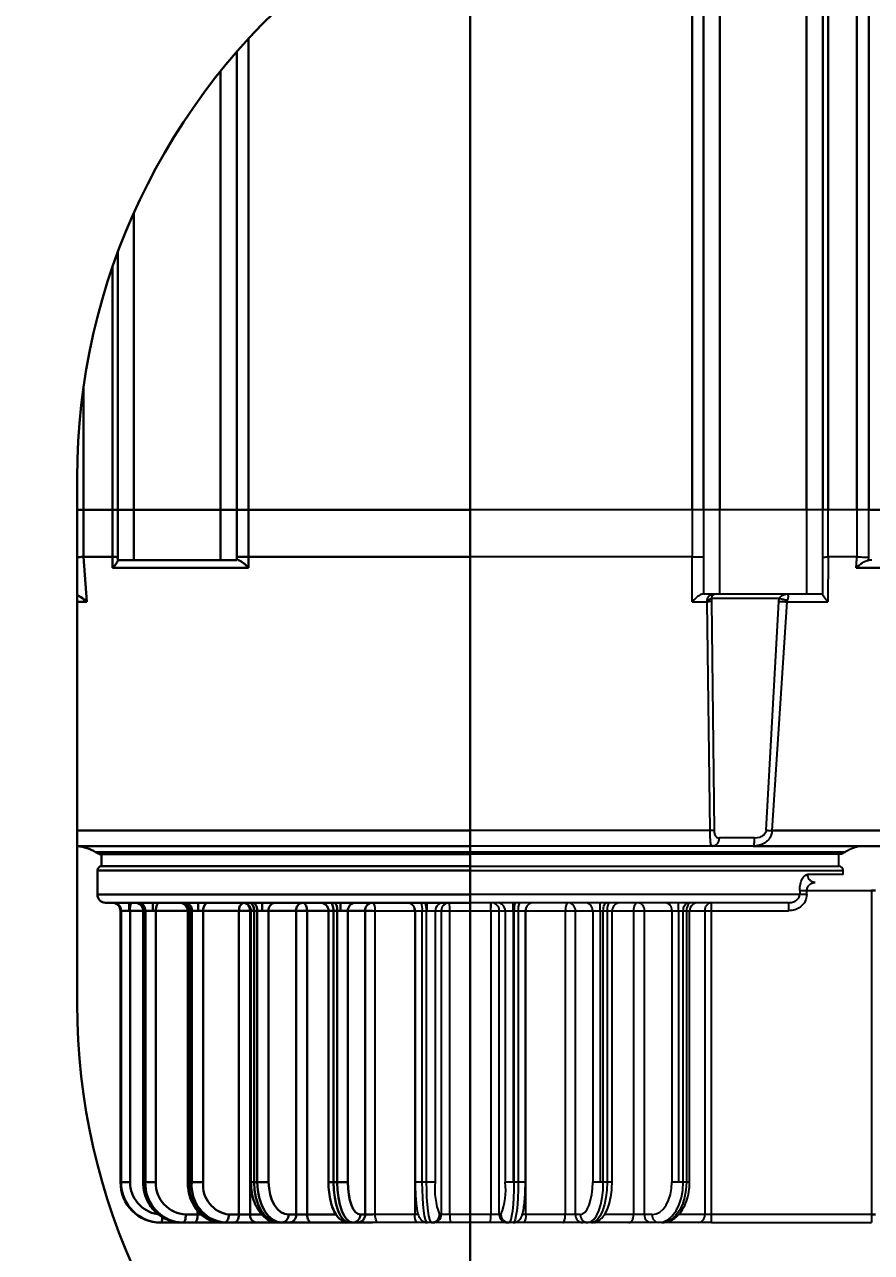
# Model space of a CAD drawing. Header units: millimetres. Extents: x -2601 to 21461, y 11492 to 21077.
# Drawn here: x 16503.9 to 16608.4, y 15146.5 to 15298.1 of the extents above; entities that cross this region are included whole.
import ezdxf

# ---------------------------------------------------------------- set-up
doc = ezdxf.new("R2010")
doc.units = ezdxf.units.MM
doc.header["$PDSIZE"] = -1
doc.styles.get("Standard").update_dxf_attribs({"font": ''})
doc.styles.get('Standard').set_extended_font_data('HYSWLongFangSong')
doc.dimstyles.new('ISO-25', dxfattribs={"dimscale": 25, "dimtxt": 3.5, "dimasz": 1.6, "dimexe": 1.25, "dimexo": 0.625, "dimtad": 1, "dimdec": 0, "dimzin": 9, "dimdsep": 46, "dimtxsty": 'Standard', "dimcen": 2.5, "dimadec": 0, "dimazin": 2, "dimtfac": 1, "dimtdec": 0, "dimtofl": 0, "dimtmove": 0, "dimatfit": 3, "dimfxl": 1, "dimarcsym": 0})

# ---------------------------------------------------------------- blocks, each defined once
blk = doc.blocks.new('*D85')
at = {"color": 0, "lineweight": -2}
for p, q in [((16574.57, 15609.15), (17451.3, 15609.15)), ((17420.05, 15569.15), (17420.05, 15064.65)), ((16721.07, 15024.65), (17451.3, 15024.65))]:
    blk.add_line(p, q, dxfattribs=at)
at = {"color": 0}
for points in [[(17413.38, 15569.15), (17426.72, 15569.15), (17420.05, 15609.15)], [(17413.38, 15064.65), (17426.72, 15064.65), (17420.05, 15024.65)]]:
    blk.add_solid(points, dxfattribs=at)
at = {"layer": 'Defpoints', "color": 0}
for p in [(16558.94, 15609.15), (16705.44, 15024.65), (17420.05, 15024.65)]:
    blk.add_point(p, dxfattribs=at)
at = {"color": 0, "insert": (17360.68, 15281.81), "char_height": 87.5, "attachment_point": 5, "rotation": 90}
blk.add_mtext('587', dxfattribs=at)
blk = doc.blocks.new('*D86')
at = {"color": 0, "lineweight": -2}
for p, q in [((16558.94, 15316.84), (16558.94, 14649.37)), ((16185.43, 15292.04), (16185.43, 14649.37)), ((16225.43, 14680.62), (16518.94, 14680.62))]:
    blk.add_line(p, q, dxfattribs=at)
at = {"color": 0}
for points in [[(16225.43, 14687.29), (16225.43, 14673.95), (16185.43, 14680.62)], [(16518.94, 14687.29), (16518.94, 14673.95), (16558.94, 14680.62)]]:
    blk.add_solid(points, dxfattribs=at)
at = {"layer": 'Defpoints', "color": 0}
for p in [(16558.94, 15332.46), (16185.43, 15307.66), (16558.94, 14680.62)]:
    blk.add_point(p, dxfattribs=at)
at = {"color": 0, "insert": (16387.07, 14740), "char_height": 87.5, "attachment_point": 5}
blk.add_mtext('374', dxfattribs=at)
blk = doc.blocks.new('*D87')
at = {"color": 0, "lineweight": -2}
for p, q in [((16558.94, 15261.3), (16558.94, 14313.74)), ((15954.87, 14661.66), (15954.87, 14313.74)), ((15994.87, 14344.99), (16518.94, 14344.99))]:
    blk.add_line(p, q, dxfattribs=at)
at = {"color": 0}
for points in [[(15994.87, 14351.65), (15994.87, 14338.32), (15954.87, 14344.99)], [(16518.94, 14351.65), (16518.94, 14338.32), (16558.94, 14344.99)]]:
    blk.add_solid(points, dxfattribs=at)
at = {"layer": 'Defpoints', "color": 0}
for p in [(16558.94, 15276.92), (15954.87, 14677.29), (16558.94, 14344.99)]:
    blk.add_point(p, dxfattribs=at)
at = {"color": 0, "insert": (16256.91, 14404.36), "char_height": 87.5, "attachment_point": 5}
blk.add_mtext('604', dxfattribs=at)
blk = doc.blocks.new('*D88')
at = {"color": 0, "lineweight": -2}
for p, q in [((15038.27, 15483.53), (15038.27, 14180.63)), ((16558.94, 15483.53), (16558.94, 14180.63)), ((15078.27, 14211.88), (16518.94, 14211.88))]:
    blk.add_line(p, q, dxfattribs=at)
at = {"color": 0}
for points in [[(15078.27, 14218.54), (15078.27, 14205.21), (15038.27, 14211.88)], [(16518.94, 14218.54), (16518.94, 14205.21), (16558.94, 14211.88)]]:
    blk.add_solid(points, dxfattribs=at)
at = {"layer": 'Defpoints', "color": 0}
for p in [(15038.27, 15499.15), (16558.94, 15499.15), (16558.94, 14211.88)]:
    blk.add_point(p, dxfattribs=at)
at = {"color": 0, "insert": (15798.61, 14271.25), "char_height": 87.5, "attachment_point": 5}
blk.add_mtext('1521', dxfattribs=at)
blk = doc.blocks.new('*D94')
at = {"color": 0, "lineweight": -2}
for p, q in [((16558.94, 15593.53), (16558.94, 14497.94)), ((16125.96, 15518.03), (16125.96, 14497.94)), ((16165.96, 14529.19), (16518.94, 14529.19))]:
    blk.add_line(p, q, dxfattribs=at)
at = {"color": 0}
for points in [[(16165.96, 14535.86), (16165.96, 14522.53), (16125.96, 14529.19)], [(16518.94, 14535.86), (16518.94, 14522.53), (16558.94, 14529.19)]]:
    blk.add_solid(points, dxfattribs=at)
at = {"layer": 'Defpoints', "color": 0}
for p in [(16558.94, 15609.15), (16125.96, 15533.66), (16558.94, 14529.19)]:
    blk.add_point(p, dxfattribs=at)
at = {"color": 0, "insert": (16342.45, 14588.57), "char_height": 87.5, "attachment_point": 5}
blk.add_mtext('433', dxfattribs=at)

msp = doc.modelspace()

# ---------------------------------------------------------------- linework, layer by layer
at = {"color": 161, "lineweight": 30, "true_color": 0x67adff}
msp.add_line((16558.94, 15609.15), (16558.94, 15092.14), dxfattribs=at)
at = {"color": 161, "linetype": 'Continuous', "lineweight": 30, "true_color": 0x67adff}
for p, q in [((16586.32, 15322.05), (16586.32, 15238.15)), ((16587.74, 15322.11), (16587.74, 15238.15)), ((16589.74, 15238.15), (16589.74, 15322.15)), ((16600.44, 15321.53), (16600.44, 15238.15)), ((16602.44, 15238.15), (16602.44, 15321.25)), ((16603.09, 15238.15), (16603.09, 15321.15)), ((16606.65, 15238.15), (16606.65, 15320.52)), ((16608.12, 15238.15), (16608.12, 15320.27)), ((16558.94, 15315.69), (16558.94, 15238.15)), ((16531.56, 15238.15), (16531.56, 15296.31)), ((16530.14, 15238.15), (16530.14, 15294.73)), ((16528.14, 15292.34), (16528.14, 15238.15)), ((16517.44, 15238.15), (16517.44, 15274.88)), ((16515.44, 15269.99), (16515.44, 15238.15)), ((16514.8, 15238.15), (16514.8, 15268.2)), ((16511.23, 15238.15), (16511.23, 15253.35)), ((16510.44, 15242.15), (16510.44, 15177.15)), ((16511.23, 15238.15), (16510.44, 15238.15)), ((16510.44, 15238.15), (16511.23, 15238.15)), ((16514.8, 15238.15), (16511.23, 15238.15)), ((16511.23, 15238.15), (16514.8, 15238.15)), ((16511.23, 15232.35), (16511.23, 15238.15)), ((16515.44, 15238.15), (16514.8, 15238.15)), ((16514.8, 15238.15), (16514.8, 15232.35)), ((16517.44, 15238.15), (16515.44, 15238.15)), ((16515.44, 15238.15), (16515.44, 15231.95)), ((16528.14, 15238.15), (16517.44, 15238.15)), ((16517.44, 15231.95), (16517.44, 15238.15)), ((16530.14, 15238.15), (16528.14, 15238.15)), ((16528.14, 15238.15), (16528.14, 15231.95)), ((16531.14, 15238.15), (16530.14, 15238.15)), ((16530.14, 15231.95), (16530.14, 15238.15)), ((16531.56, 15238.15), (16531.14, 15238.15)), ((16558.94, 15238.15), (16531.56, 15238.15)), ((16531.56, 15232.35), (16531.56, 15238.15)), ((16621.94, 15238.15), (16608.12, 15238.15)), ((16511.23, 15232.35), (16511.62, 15226.81)), ((16514.8, 15232.35), (16511.23, 15232.35)), ((16517.44, 15231.95), (16515.44, 15231.95)), ((16528.14, 15231.95), (16517.44, 15231.95)), ((16530.14, 15231.95), (16528.14, 15231.95)), ((16558.94, 15232.35), (16531.56, 15232.35)), ((16514.8, 15231.01), (16531.56, 15231.01)), ((16606.56, 15231.01), (16617.82, 15231.01)), ((16510.44, 15226.81), (16511.62, 15226.81)), ((16558.94, 15198.55), (16510.44, 15198.55)), ((16616.31, 15198.55), (16596.17, 15198.55)), ((16558.94, 15196.65), (16510.44, 15196.65)), ((16615.27, 15196.65), (16593.87, 15196.65)), ((16558.94, 15195.9), (16512.71, 15195.9)), ((16558.94, 15195.65), (16513.16, 15195.65)), ((16513.44, 15195.65), (16513.44, 15194.15)), ((16512.94, 15193.65), (16512.94, 15190.65)), ((16512.94, 15193.65), (16558.94, 15193.65)), ((16513.44, 15194.15), (16558.94, 15194.15)), ((16558.94, 15190.65), (16512.94, 15190.65)), ((16608.44, 15191.15), (16608.94, 15191.15)), ((16558.94, 15189.65), (16513.94, 15189.65)), ((16516.84, 15188.65), (16516.84, 15189.65)), ((16519.77, 15188.65), (16519.77, 15189.65)), ((16525.38, 15188.65), (16525.38, 15189.65)), ((16533.27, 15188.65), (16533.27, 15189.65)), ((16542.91, 15188.65), (16542.91, 15189.65)), ((16515.77, 15188.65), (16515.77, 15155.15)), ((16515.77, 15188.65), (16515.78, 15188.65)), ((16515.78, 15188.65), (16515.85, 15188.65)), ((16515.78, 15155.15), (16515.78, 15188.65)), ((16515.85, 15188.65), (16516.84, 15188.65)), ((16515.85, 15188.65), (16515.85, 15155.15)), ((16516.84, 15188.65), (16516.97, 15188.65)), ((16516.97, 15155.15), (16516.97, 15188.65)), ((16516.97, 15188.65), (16518.58, 15188.65)), ((16518.58, 15188.65), (16518.58, 15155.15)), ((16518.58, 15188.65), (16518.66, 15188.65)), ((16518.66, 15188.65), (16518.85, 15188.65)), ((16518.66, 15155.15), (16518.66, 15188.65)), ((16518.85, 15188.65), (16519.77, 15188.65)), ((16518.85, 15188.65), (16518.85, 15155.15)), ((16519.77, 15188.65), (16520.16, 15188.65)), ((16520.16, 15155.15), (16520.16, 15188.65)), ((16520.16, 15188.65), (16524.07, 15188.65)), ((16524.07, 15188.65), (16524.07, 15155.15)), ((16524.07, 15188.65), (16524.28, 15188.65)), ((16524.28, 15188.65), (16524.58, 15188.65)), ((16524.28, 15155.15), (16524.28, 15188.65)), ((16524.58, 15188.65), (16525.38, 15188.65)), ((16524.58, 15188.65), (16524.58, 15155.15)), ((16525.38, 15188.65), (16525.99, 15188.65)), ((16525.99, 15188.65), (16530.4, 15188.65)), ((16525.99, 15155.15), (16525.99, 15188.65)), ((16530.4, 15188.65), (16530.4, 15151.15)), ((16530.4, 15188.65), (16531.01, 15188.65)), ((16531.01, 15188.65), (16531.77, 15188.65)), ((16531.77, 15151.15), (16531.77, 15188.65)), ((16531.87, 15188.65), (16531.87, 15155.15)), ((16531.87, 15188.65), (16532.26, 15188.65)), ((16532.26, 15188.65), (16532.66, 15188.65)), ((16532.26, 15155.15), (16532.26, 15188.65)), ((16532.66, 15188.65), (16533.27, 15188.65)), ((16532.66, 15188.65), (16532.66, 15155.15)), ((16533.27, 15188.65), (16534.06, 15188.65)), ((16534.06, 15188.65), (16537.45, 15188.65)), ((16534.06, 15155.15), (16534.06, 15188.65)), ((16537.45, 15188.65), (16537.45, 15151.15)), ((16537.45, 15188.65), (16538.25, 15188.65)), ((16538.25, 15188.65), (16538.8, 15188.65)), ((16538.8, 15151.15), (16538.8, 15188.65)), ((16538.8, 15188.65), (16541.45, 15188.65)), ((16541.45, 15188.65), (16541.45, 15155.15)), ((16541.45, 15188.65), (16542.07, 15188.65)), ((16542.07, 15188.65), (16542.53, 15188.65)), ((16542.07, 15155.15), (16542.07, 15188.65)), ((16542.53, 15188.65), (16542.91, 15188.65)), ((16542.53, 15188.65), (16542.53, 15155.15)), ((16542.91, 15188.65), (16543.83, 15188.65)), ((16543.83, 15155.15), (16543.83, 15188.65)), ((16543.83, 15188.65), (16545.96, 15188.65)), ((16545.96, 15188.65), (16545.96, 15151.15)), ((16545.96, 15188.65), (16546.89, 15188.65)), ((16515.78, 15155.15), (16515.77, 15155.15)), ((16515.85, 15155.15), (16515.78, 15155.15)), ((16516.84, 15155.15), (16515.85, 15155.15)), ((16516.97, 15155.15), (16516.84, 15155.15)), ((16518.66, 15155.15), (16518.58, 15155.15)), ((16518.85, 15155.15), (16518.66, 15155.15)), ((16519.77, 15155.15), (16518.85, 15155.15)), ((16520.16, 15155.15), (16519.77, 15155.15)), ((16524.28, 15155.15), (16524.07, 15155.15)), ((16524.58, 15155.15), (16524.28, 15155.15)), ((16525.38, 15155.15), (16524.58, 15155.15)), ((16525.99, 15155.15), (16525.38, 15155.15)), ((16532.26, 15155.15), (16531.87, 15155.15)), ((16532.66, 15155.15), (16532.26, 15155.15)), ((16533.27, 15155.15), (16532.66, 15155.15)), ((16534.06, 15155.15), (16533.27, 15155.15)), ((16542.07, 15155.15), (16541.45, 15155.15)), ((16542.53, 15155.15), (16542.07, 15155.15)), ((16542.91, 15155.15), (16542.53, 15155.15)), ((16543.83, 15155.15), (16542.91, 15155.15)), ((16525.3, 15151.15), (16523.85, 15151.15)), ((16525.3, 15151.66), (16525.3, 15151.15)), ((16525.68, 15151.15), (16525.3, 15151.15)), ((16530.4, 15151.15), (16529.16, 15151.15)), ((16531.01, 15151.15), (16530.4, 15151.15)), ((16531.77, 15151.15), (16531.01, 15151.15)), ((16533.17, 15151.15), (16531.77, 15151.15)), ((16537.45, 15151.15), (16536.5, 15151.15)), ((16538.25, 15151.15), (16537.45, 15151.15)), ((16538.8, 15151.15), (16538.25, 15151.15)), ((16542.37, 15151.15), (16538.8, 15151.15)), ((16545.96, 15151.15), (16545.36, 15151.15)), ((16546.89, 15151.15), (16545.96, 15151.15)), ((16608.94, 15151.15), (16608.44, 15151.15)), ((16520.8, 15150.15), (16520.74, 15150.15)), ((16522.36, 15150.15), (16520.8, 15150.15)), ((16522.62, 15150.15), (16522.36, 15150.15)), ((16522.59, 15150.25), (16523.47, 15150.15)), ((16523.28, 15150.15), (16522.62, 15150.15)), ((16523.47, 15150.15), (16523.28, 15150.15)), ((16524.92, 15150.15), (16523.47, 15150.15)), ((16525.68, 15150.15), (16524.92, 15150.15)), ((16527.48, 15150.15), (16525.68, 15150.15)), ((16528.25, 15150.15), (16527.48, 15150.15)), ((16528.55, 15150.15), (16528.25, 15150.15)), ((16529.8, 15150.15), (16528.55, 15150.15)), ((16531.01, 15150.15), (16529.8, 15150.15)), ((16532.52, 15150.15), (16531.01, 15150.15)), ((16535.27, 15150.15), (16532.52, 15150.15)), ((16535.7, 15150.15), (16535.31, 15150.15)), ((16536.66, 15150.15), (16535.7, 15150.15)), ((16538.25, 15150.15), (16536.66, 15150.15)), ((16539.36, 15150.15), (16538.25, 15150.15)), ((16543.61, 15150.15), (16539.36, 15150.15)), ((16543.98, 15150.15), (16543.61, 15150.15)), ((16544.44, 15150.15), (16543.98, 15150.15)), ((16545.04, 15150.15), (16544.44, 15150.15)), ((16546.89, 15150.15), (16545.04, 15150.15))]:
    msp.add_line(p, q, dxfattribs=at)
at = {"color": 161, "linetype": 'Continuous', "lineweight": 25, "true_color": 0x67adff}
for p, q in [((16586.32, 15238.15), (16558.94, 15238.15)), ((16558.94, 15238.15), (16558.94, 15232.35)), ((16586.74, 15238.15), (16586.32, 15238.15)), ((16586.32, 15238.15), (16586.32, 15232.35)), ((16587.74, 15238.15), (16586.74, 15238.15)), ((16589.74, 15238.15), (16587.74, 15238.15)), ((16587.74, 15238.15), (16587.74, 15227.75)), ((16600.44, 15238.15), (16589.74, 15238.15)), ((16589.74, 15227.75), (16589.74, 15238.15)), ((16602.44, 15238.15), (16600.44, 15238.15)), ((16600.44, 15238.15), (16600.44, 15227.75)), ((16603.09, 15238.15), (16602.44, 15238.15)), ((16602.44, 15227.75), (16602.44, 15238.15)), ((16606.65, 15238.15), (16603.09, 15238.15)), ((16603.09, 15232.35), (16603.09, 15238.15)), ((16608.12, 15238.15), (16606.65, 15238.15)), ((16606.65, 15238.15), (16606.66, 15232.35)), ((16608.12, 15232.3), (16608.12, 15238.15)), ((16558.94, 15232.35), (16558.94, 15198.55)), ((16586.32, 15232.35), (16558.94, 15232.35)), ((16586.32, 15226.81), (16586.32, 15232.35)), ((16603.09, 15232.35), (16603.08, 15226.81)), ((16606.66, 15232.35), (16603.09, 15232.35)), ((16608.1, 15231.91), (16608.12, 15232.3)), ((16586.32, 15226.81), (16588.18, 15226.81)), ((16589.74, 15227.75), (16587.74, 15227.75)), ((16588.56, 15198.55), (16588.18, 15226.81)), ((16588.72, 15227.25), (16594.71, 15227.25)), ((16588.72, 15226.86), (16589.03, 15198.6)), ((16600.44, 15227.75), (16589.74, 15227.75)), ((16594.71, 15227.25), (16597.08, 15227.25)), ((16595.46, 15198.6), (16597.03, 15226.86)), ((16598.02, 15226.81), (16596.17, 15198.55)), ((16598.02, 15226.81), (16603.08, 15226.81)), ((16602.44, 15227.75), (16600.44, 15227.75)), ((16588.56, 15198.55), (16558.94, 15198.55)), ((16558.94, 15198.55), (16558.94, 15196.65)), ((16588.84, 15196.65), (16558.94, 15196.65)), ((16558.94, 15195.9), (16558.94, 15196.65)), ((16588.84, 15196.65), (16588.77, 15196.69)), ((16588.84, 15196.65), (16589.16, 15196.73)), ((16593.87, 15196.65), (16588.84, 15196.65)), ((16593.99, 15197.65), (16589.68, 15197.65)), ((16593.91, 15196.73), (16593.87, 15196.65)), ((16594.2, 15196.69), (16593.87, 15196.65)), ((16593.99, 15197.65), (16594.71, 15197.76)), ((16558.94, 15195.9), (16558.94, 15195.65)), ((16605.18, 15195.9), (16558.94, 15195.9)), ((16604.73, 15195.65), (16558.94, 15195.65)), ((16558.94, 15194.15), (16558.94, 15195.65)), ((16604.44, 15194.15), (16604.44, 15195.65)), ((16558.94, 15193.65), (16558.94, 15194.15)), ((16558.94, 15194.15), (16604.44, 15194.15)), ((16558.94, 15193.65), (16558.94, 15190.65)), ((16558.94, 15193.65), (16604.94, 15193.65)), ((16604.94, 15193.15), (16604.94, 15193.65)), ((16604.94, 15193.15), (16600.57, 15193.15)), ((16599.59, 15190.65), (16558.94, 15190.65)), ((16558.94, 15190.65), (16558.94, 15189.65)), ((16599.59, 15191.15), (16599.59, 15190.65)), ((16600.48, 15191.15), (16608.44, 15191.15)), ((16600.48, 15190.65), (16600.48, 15191.15)), ((16608.44, 15191.15), (16608.44, 15151.15)), ((16553.64, 15188.65), (16553.64, 15189.65)), ((16598.2, 15189.65), (16558.94, 15189.65)), ((16558.94, 15188.65), (16558.94, 15189.65)), ((16561.46, 15188.65), (16561.46, 15189.65)), ((16564.24, 15188.65), (16564.24, 15189.65)), ((16574.98, 15188.65), (16574.98, 15189.65)), ((16584.62, 15188.65), (16584.62, 15189.65)), ((16588.69, 15188.65), (16588.69, 15189.65)), ((16546.89, 15188.65), (16547.21, 15188.65)), ((16547.21, 15188.65), (16552.08, 15188.65)), ((16547.21, 15151.15), (16547.21, 15188.65)), ((16552.08, 15188.65), (16552.08, 15151.15)), ((16552.08, 15188.65), (16552.15, 15188.65)), ((16552.15, 15188.65), (16552.15, 15155.15)), ((16552.15, 15188.65), (16553.02, 15188.65)), ((16553.02, 15188.65), (16553.51, 15188.65)), ((16553.02, 15155.15), (16553.02, 15188.65)), ((16553.51, 15188.65), (16553.51, 15155.15)), ((16553.51, 15188.65), (16553.64, 15188.65)), ((16553.64, 15188.65), (16554.64, 15188.65)), ((16554.64, 15155.15), (16554.64, 15188.65)), ((16554.64, 15188.65), (16555.36, 15188.65)), ((16555.36, 15188.65), (16555.36, 15151.15)), ((16555.36, 15188.65), (16556.35, 15188.65)), ((16556.35, 15188.65), (16556.42, 15188.65)), ((16556.42, 15188.65), (16558.94, 15188.65)), ((16556.42, 15151.15), (16556.42, 15188.65)), ((16558.94, 15188.65), (16558.94, 15151.15)), ((16558.94, 15188.65), (16561.46, 15188.65)), ((16561.46, 15188.65), (16561.53, 15188.65)), ((16561.46, 15188.65), (16561.46, 15151.15)), ((16561.53, 15188.65), (16562.52, 15188.65)), ((16562.52, 15188.65), (16563.25, 15188.65)), ((16562.52, 15151.15), (16562.52, 15188.65)), ((16563.25, 15188.65), (16564.24, 15188.65)), ((16563.25, 15188.65), (16563.25, 15155.15)), ((16564.24, 15188.65), (16564.37, 15188.65)), ((16564.24, 15188.65), (16564.24, 15155.15)), ((16564.37, 15188.65), (16564.87, 15188.65)), ((16564.37, 15155.15), (16564.37, 15188.65)), ((16564.87, 15188.65), (16564.87, 15155.15)), ((16564.87, 15188.65), (16565.74, 15188.65)), ((16565.74, 15155.15), (16565.74, 15188.65)), ((16565.74, 15188.65), (16565.8, 15188.65)), ((16565.8, 15151.15), (16565.8, 15188.65)), ((16565.8, 15188.65), (16570.67, 15188.65)), ((16570.67, 15188.65), (16570.67, 15151.15)), ((16570.67, 15188.65), (16571, 15188.65)), ((16571, 15188.65), (16571.92, 15188.65)), ((16571.92, 15188.65), (16574.05, 15188.65)), ((16571.92, 15151.15), (16571.92, 15188.65)), ((16574.05, 15188.65), (16574.98, 15188.65)), ((16574.05, 15188.65), (16574.05, 15155.15)), ((16574.98, 15188.65), (16575.36, 15188.65)), ((16574.98, 15188.65), (16574.98, 15155.15)), ((16575.36, 15188.65), (16575.82, 15188.65)), ((16575.36, 15155.15), (16575.36, 15188.65)), ((16575.82, 15188.65), (16575.82, 15155.15)), ((16575.82, 15188.65), (16576.44, 15188.65)), ((16576.44, 15155.15), (16576.44, 15188.65)), ((16576.44, 15188.65), (16579.08, 15188.65)), ((16579.08, 15188.65), (16579.08, 15151.15)), ((16579.08, 15188.65), (16579.64, 15188.65)), ((16579.64, 15188.65), (16580.43, 15188.65)), ((16580.43, 15188.65), (16583.82, 15188.65)), ((16580.43, 15151.15), (16580.43, 15188.65)), ((16583.82, 15188.65), (16584.62, 15188.65)), ((16583.82, 15188.65), (16583.82, 15155.15)), ((16584.62, 15188.65), (16585.23, 15188.65)), ((16584.62, 15188.65), (16584.62, 15155.15)), ((16585.23, 15188.65), (16585.62, 15188.65)), ((16585.23, 15155.15), (16585.23, 15188.65)), ((16585.62, 15188.65), (16585.62, 15155.15)), ((16585.62, 15188.65), (16586.01, 15188.65)), ((16586.01, 15155.15), (16586.01, 15188.65)), ((16586.01, 15188.65), (16587.89, 15188.65)), ((16587.89, 15188.65), (16587.89, 15151.15)), ((16587.89, 15188.65), (16588.69, 15188.65)), ((16588.69, 15188.65), (16598.2, 15188.65)), ((16588.69, 15151.15), (16588.69, 15188.65)), ((16553.02, 15155.15), (16552.15, 15155.15)), ((16553.51, 15155.15), (16553.02, 15155.15)), ((16553.64, 15155.15), (16553.51, 15155.15)), ((16554.64, 15155.15), (16553.64, 15155.15)), ((16564.24, 15155.15), (16563.25, 15155.15)), ((16564.37, 15155.15), (16564.24, 15155.15)), ((16564.87, 15155.15), (16564.37, 15155.15)), ((16565.74, 15155.15), (16564.87, 15155.15)), ((16574.98, 15155.15), (16574.05, 15155.15)), ((16575.36, 15155.15), (16574.98, 15155.15)), ((16575.82, 15155.15), (16575.36, 15155.15)), ((16576.44, 15155.15), (16575.82, 15155.15)), ((16584.62, 15155.15), (16583.82, 15155.15)), ((16585.23, 15155.15), (16584.62, 15155.15)), ((16585.62, 15155.15), (16585.23, 15155.15)), ((16586.01, 15155.15), (16585.62, 15155.15)), ((16547.21, 15151.15), (16546.89, 15151.15)), ((16552.08, 15151.15), (16547.21, 15151.15)), ((16552.55, 15151.15), (16552.08, 15151.15)), ((16555.36, 15151.15), (16555.16, 15151.15)), ((16556.35, 15151.15), (16555.36, 15151.15)), ((16556.42, 15151.15), (16556.35, 15151.15)), ((16558.94, 15151.15), (16556.42, 15151.15)), ((16558.94, 15151.15), (16558.94, 15150.15)), ((16561.46, 15151.15), (16558.94, 15151.15)), ((16561.53, 15151.15), (16561.46, 15151.15)), ((16562.52, 15151.15), (16561.53, 15151.15)), ((16562.73, 15151.15), (16562.52, 15151.15)), ((16565.8, 15151.15), (16565.35, 15151.15)), ((16570.67, 15151.15), (16565.8, 15151.15)), ((16571, 15151.15), (16570.67, 15151.15)), ((16571.92, 15151.15), (16571, 15151.15)), ((16572.52, 15151.15), (16571.92, 15151.15)), ((16579.08, 15151.15), (16575.54, 15151.15)), ((16579.64, 15151.15), (16579.08, 15151.15)), ((16580.43, 15151.15), (16579.64, 15151.15)), ((16581.39, 15151.15), (16580.43, 15151.15)), ((16587.89, 15151.15), (16584.78, 15151.15)), ((16588.69, 15151.15), (16587.89, 15151.15)), ((16588.69, 15150.15), (16588.69, 15151.15)), ((16608.44, 15151.15), (16588.69, 15151.15)), ((16608.44, 15151.15), (16608.44, 15150.15)), ((16547.54, 15150.15), (16546.89, 15150.15)), ((16552.27, 15150.15), (16547.54, 15150.15)), ((16553.67, 15150.15), (16552.27, 15150.15)), ((16554.17, 15150.15), (16553.67, 15150.15)), ((16554.37, 15150.15), (16554.17, 15150.15)), ((16556.35, 15150.15), (16554.37, 15150.15)), ((16556.49, 15150.15), (16556.35, 15150.15)), ((16558.94, 15150.15), (16556.49, 15150.15)), ((16561.39, 15150.15), (16558.94, 15150.15)), ((16561.53, 15150.15), (16561.39, 15150.15)), ((16563.52, 15150.15), (16561.53, 15150.15)), ((16563.72, 15150.15), (16563.52, 15150.15)), ((16564.22, 15150.15), (16563.72, 15150.15)), ((16565.61, 15150.15), (16564.22, 15150.15)), ((16570.35, 15150.15), (16565.61, 15150.15)), ((16571, 15150.15), (16570.35, 15150.15)), ((16572.84, 15150.15), (16571, 15150.15)), ((16573.45, 15150.15), (16572.84, 15150.15)), ((16573.91, 15150.15), (16573.45, 15150.15)), ((16574.28, 15150.15), (16573.91, 15150.15)), ((16578.52, 15150.15), (16574.28, 15150.15)), ((16579.64, 15150.15), (16578.52, 15150.15)), ((16581.23, 15150.15), (16579.64, 15150.15)), ((16582.18, 15150.15), (16581.23, 15150.15)), ((16582.58, 15150.15), (16582.18, 15150.15)), ((16587.08, 15150.15), (16582.58, 15150.15)), ((16588.69, 15150.15), (16587.08, 15150.15)), ((16588.69, 15150.15), (16608.44, 15150.15))]:
    msp.add_line(p, q, dxfattribs=at)
at = {"color": 161, "linetype": 'Continuous', "lineweight": 30, "true_color": 0x67adff, "flags": 128}
for points in [[(16520.16, 15188.65), (16520.16, 15188.85), (16520.19, 15189.04), (16520.22, 15189.21), (16520.27, 15189.36), (16520.33, 15189.49), (16520.39, 15189.58), (16520.46, 15189.63), (16520.54, 15189.65)], [(16525.99, 15188.65), (16526, 15188.85), (16526.03, 15189.04), (16526.09, 15189.21), (16526.16, 15189.36), (16526.26, 15189.49), (16526.36, 15189.58), (16526.48, 15189.63), (16526.6, 15189.65)], [(16532.26, 15188.65), (16532.25, 15188.85), (16532.22, 15189.04), (16532.16, 15189.21), (16532.09, 15189.36), (16531.99, 15189.49), (16531.89, 15189.58), (16531.77, 15189.63), (16531.65, 15189.65)], [(16532.05, 15189.65), (16532.17, 15189.63), (16532.28, 15189.58), (16532.39, 15189.49), (16532.48, 15189.36), (16532.56, 15189.21), (16532.61, 15189.04), (16532.65, 15188.85), (16532.66, 15188.65)], [(16538.8, 15188.65), (16538.79, 15188.85), (16538.76, 15189.04), (16538.71, 15189.21), (16538.64, 15189.36), (16538.56, 15189.49), (16538.46, 15189.58), (16538.35, 15189.63), (16538.25, 15189.65)], [(16542.07, 15188.65), (16542.06, 15188.85), (16542.04, 15189.04), (16542, 15189.21), (16541.95, 15189.36), (16541.9, 15189.49), (16541.83, 15189.58), (16541.76, 15189.63), (16541.68, 15189.65)], [(16542.14, 15189.65), (16542.22, 15189.63), (16542.29, 15189.58), (16542.36, 15189.49), (16542.42, 15189.36), (16542.46, 15189.21), (16542.5, 15189.04), (16542.52, 15188.85), (16542.53, 15188.65)], [(16535.31, 15150.15), (16534.71, 15150.25), (16534.14, 15150.53), (16533.62, 15151), (16533.15, 15151.62), (16532.78, 15152.38), (16532.5, 15153.24), (16532.32, 15154.18), (16532.26, 15155.15)], [(16532.66, 15155.15), (16532.72, 15154.18), (16532.89, 15153.24), (16533.17, 15152.38), (16533.55, 15151.62), (16534.01, 15151), (16534.54, 15150.53), (16535.11, 15150.25), (16535.7, 15150.15)], [(16534.06, 15155.15), (16534.11, 15154.37), (16534.25, 15153.62), (16534.47, 15152.93), (16534.78, 15152.33), (16535.14, 15151.83), (16535.57, 15151.46), (16536.02, 15151.23), (16536.5, 15151.15)], [(16543.98, 15150.15), (16543.61, 15150.25), (16543.25, 15150.53), (16542.92, 15151), (16542.63, 15151.62), (16542.39, 15152.38), (16542.21, 15153.24), (16542.1, 15154.18), (16542.07, 15155.15)], [(16542.53, 15155.15), (16542.56, 15154.18), (16542.67, 15153.24), (16542.85, 15152.38), (16543.09, 15151.62), (16543.38, 15151), (16543.71, 15150.53), (16544.07, 15150.25), (16544.44, 15150.15)], [(16543.83, 15155.15), (16543.86, 15154.37), (16543.95, 15153.62), (16544.09, 15152.93), (16544.28, 15152.33), (16544.51, 15151.83), (16544.78, 15151.46), (16545.07, 15151.23), (16545.36, 15151.15)], [(16523.47, 15150.15), (16523.54, 15150.17), (16523.62, 15150.23), (16523.68, 15150.32), (16523.74, 15150.45), (16523.79, 15150.6), (16523.82, 15150.77), (16523.84, 15150.96), (16523.85, 15151.15)], [(16525.3, 15151.15), (16525.29, 15150.96), (16525.27, 15150.77), (16525.24, 15150.6), (16525.19, 15150.45), (16525.13, 15150.32), (16525.06, 15150.23), (16524.99, 15150.17), (16524.92, 15150.15)], [(16528.55, 15150.15), (16528.67, 15150.17), (16528.78, 15150.23), (16528.89, 15150.32), (16528.98, 15150.45), (16529.06, 15150.6), (16529.11, 15150.77), (16529.15, 15150.96), (16529.16, 15151.15)], [(16530.4, 15151.15), (16530.39, 15150.96), (16530.36, 15150.77), (16530.3, 15150.6), (16530.23, 15150.45), (16530.13, 15150.32), (16530.03, 15150.23), (16529.91, 15150.17), (16529.8, 15150.15)], [(16539.36, 15150.15), (16539.26, 15150.17), (16539.15, 15150.23), (16539.05, 15150.32), (16538.97, 15150.45), (16538.9, 15150.6), (16538.85, 15150.77), (16538.82, 15150.96), (16538.8, 15151.15)], [(16523.28, 15150.15), (16522.38, 15150.25), (16522.37, 15150.25)], [(16543.65, 15150.22), (16543.8, 15150.17), (16543.98, 15150.15)]]:
    msp.add_lwpolyline(points, dxfattribs=at)
at = {"color": 161, "linetype": 'Continuous', "lineweight": 25, "true_color": 0x67adff, "flags": 128}
for points in [[(16547.21, 15188.65), (16547.21, 15188.85), (16547.19, 15189.04), (16547.16, 15189.21), (16547.12, 15189.36), (16547.07, 15189.49), (16547.01, 15189.58), (16546.95, 15189.63), (16546.89, 15189.65)], [(16571, 15189.65), (16570.93, 15189.63), (16570.87, 15189.58), (16570.82, 15189.49), (16570.77, 15189.36), (16570.73, 15189.21), (16570.7, 15189.04), (16570.68, 15188.85), (16570.67, 15188.65)], [(16575.36, 15188.65), (16575.37, 15188.85), (16575.39, 15189.04), (16575.42, 15189.21), (16575.47, 15189.36), (16575.53, 15189.49), (16575.59, 15189.58), (16575.67, 15189.63), (16575.74, 15189.65)], [(16576.2, 15189.65), (16576.13, 15189.63), (16576.06, 15189.58), (16575.99, 15189.49), (16575.93, 15189.36), (16575.89, 15189.21), (16575.85, 15189.04), (16575.83, 15188.85), (16575.82, 15188.65)], [(16579.64, 15189.65), (16579.53, 15189.63), (16579.43, 15189.58), (16579.33, 15189.49), (16579.25, 15189.36), (16579.18, 15189.21), (16579.12, 15189.04), (16579.09, 15188.85), (16579.08, 15188.65)], [(16585.23, 15188.65), (16585.24, 15188.85), (16585.27, 15189.04), (16585.33, 15189.21), (16585.4, 15189.36), (16585.5, 15189.49), (16585.6, 15189.58), (16585.72, 15189.63), (16585.83, 15189.65)], [(16586.23, 15189.65), (16586.11, 15189.63), (16586, 15189.58), (16585.89, 15189.49), (16585.8, 15189.36), (16585.73, 15189.21), (16585.67, 15189.04), (16585.63, 15188.85), (16585.62, 15188.65)], [(16553.67, 15150.15), (16553.54, 15150.25), (16553.42, 15150.53), (16553.31, 15151), (16553.21, 15151.62), (16553.13, 15152.38), (16553.07, 15153.24), (16553.03, 15154.18), (16553.02, 15155.15)], [(16553.51, 15155.15), (16553.53, 15154.18), (16553.56, 15153.24), (16553.62, 15152.38), (16553.7, 15151.62), (16553.8, 15151), (16553.92, 15150.53), (16554.04, 15150.25), (16554.17, 15150.15)], [(16563.72, 15150.15), (16563.85, 15150.25), (16563.97, 15150.53), (16564.08, 15151), (16564.18, 15151.62), (16564.26, 15152.38), (16564.32, 15153.24), (16564.36, 15154.18), (16564.37, 15155.15)], [(16564.87, 15155.15), (16564.86, 15154.18), (16564.82, 15153.24), (16564.76, 15152.38), (16564.68, 15151.62), (16564.58, 15151), (16564.47, 15150.53), (16564.34, 15150.25), (16564.22, 15150.15)], [(16572.52, 15151.15), (16572.82, 15151.23), (16573.11, 15151.46), (16573.37, 15151.83), (16573.6, 15152.33), (16573.79, 15152.93), (16573.94, 15153.62), (16574.02, 15154.37), (16574.05, 15155.15)], [(16573.45, 15150.15), (16573.82, 15150.25), (16574.18, 15150.53), (16574.51, 15151), (16574.8, 15151.62), (16575.04, 15152.38), (16575.21, 15153.24), (16575.32, 15154.18), (16575.36, 15155.15)], [(16575.82, 15155.15), (16575.78, 15154.18), (16575.67, 15153.24), (16575.5, 15152.38), (16575.26, 15151.62), (16574.97, 15151), (16574.64, 15150.53), (16574.28, 15150.25), (16573.91, 15150.15)], [(16581.39, 15151.15), (16581.86, 15151.23), (16582.32, 15151.46), (16582.74, 15151.83), (16583.11, 15152.33), (16583.41, 15152.93), (16583.64, 15153.62), (16583.78, 15154.37), (16583.82, 15155.15)], [(16582.18, 15150.15), (16582.78, 15150.25), (16583.35, 15150.53), (16583.87, 15151), (16584.33, 15151.62), (16584.71, 15152.38), (16584.99, 15153.24), (16585.17, 15154.18), (16585.23, 15155.15)], [(16585.62, 15155.15), (16585.56, 15154.18), (16585.39, 15153.24), (16585.11, 15152.38), (16584.73, 15151.62), (16584.27, 15151), (16583.74, 15150.53), (16583.17, 15150.25), (16582.58, 15150.15)], [(16547.54, 15150.15), (16547.48, 15150.17), (16547.42, 15150.23), (16547.36, 15150.32), (16547.31, 15150.45), (16547.27, 15150.6), (16547.24, 15150.77), (16547.22, 15150.96), (16547.21, 15151.15)], [(16570.35, 15150.15), (16570.41, 15150.17), (16570.47, 15150.23), (16570.53, 15150.32), (16570.58, 15150.45), (16570.62, 15150.6), (16570.65, 15150.77), (16570.67, 15150.96), (16570.67, 15151.15)], [(16578.52, 15150.15), (16578.63, 15150.17), (16578.74, 15150.23), (16578.83, 15150.32), (16578.92, 15150.45), (16578.99, 15150.6), (16579.04, 15150.77), (16579.07, 15150.96), (16579.08, 15151.15)]]:
    msp.add_lwpolyline(points, dxfattribs=at)
at = {"color": 161, "linetype": 'Continuous', "lineweight": 30, "true_color": 0x67adff}
for centre, radius, start, end in [((16590.44, 15242.15), 80, 78.463, 180), ((16510.07, 15191.65), 5, 58.2117, 85.748), ((16515.34, 15200.15), 5, 238.2117, 244.1581), ((16513.44, 15193.65), 0.5, 90, 180), ((16513.94, 15190.65), 1, 180, 270), ((16514.77, 15188.65), 1, 0, 90), ((16514.79, 15188.66), 0.996, 359.7424, 89.7603), ((16514.85, 15188.66), 0.996, 359.7424, 89.7603), ((16518.98, 15188.9), 2.03, 158.1455, 186.9668), ((16517.58, 15188.65), 1, 0, 90), ((16517.69, 15188.69), 0.965, 357.8471, 87.6363), ((16517.89, 15188.69), 0.964, 357.8022, 87.6518), ((16523.07, 15188.65), 1, 0, 90), ((16523.37, 15188.75), 0.915, 354.2109, 82.6508), ((16523.67, 15188.75), 0.915, 354.1926, 82.6691), ((16531.31, 15188.8), 0.917, 112.422, 189.2841), ((16530.87, 15188.65), 1, 0, 90), ((16530.64, 15188.69), 1.12, 358.4169, 44.494), ((16534.97, 15188.75), 0.915, 97.3309, 185.8074), ((16538.36, 15188.75), 0.915, 97.3309, 185.8074), ((16540.45, 15188.65), 1, 0, 90), ((16544.8, 15188.69), 0.965, 92.3637, 182.1529), ((16546.93, 15188.69), 0.965, 92.3637, 182.1529), ((16590.44, 15177.15), 80, 180, 281.537), ((16520.76, 15155.13), 4.98, 179.7596, 269.7479), ((16520.83, 15155.13), 4.98, 179.7596, 269.7479), ((16520.96, 15155.14), 3.99, 179.7806, 260.8811), ((16523.6, 15155.04), 4.94, 178.6596, 255.6292), ((16523.73, 15155), 4.89, 178.1451, 256.4395), ((16524.01, 15155.01), 3.86, 177.8238, 267.6442), ((16528.83, 15154.69), 4.57, 174.183, 262.6714), ((16529.13, 15154.69), 4.57, 174.1866, 262.6677), ((16529.63, 15154.78), 3.66, 174.1805, 262.6722), ((16532.67, 15151.05), 0.904, 173.1857, 260.9077), ((16535.59, 15151.06), 0.915, 277.3619, 5.7773), ((16536.54, 15151.06), 0.915, 277.3306, 5.8086), ((16544.4, 15151.12), 0.964, 272.3479, 2.199), ((16545, 15151.12), 0.964, 272.3479, 2.199), ((16519.3, 15150.79), 1.64, 337.2437, 2.846), ((16522.27, 15150.27), 0.143, 307.4106, 349.7984), ((16527.5, 15151.02), 0.867, 218.99, 269.1014), ((16543.63, 15150.43), 0.282, 218.525, 265.0549)]:
    msp.add_arc(centre, radius, start, end, dxfattribs=at)
at = {"color": 161, "linetype": 'Continuous', "lineweight": 25, "true_color": 0x67adff}
for centre, radius, start, end in [((16607.81, 15191.65), 5, 90, 121.7883), ((16602.55, 15200.15), 5, 295.8419, 301.7883), ((16604.44, 15193.65), 0.5, 0, 90), ((16551.15, 15188.65), 1, 0, 90), ((16547.45, 15188.67), 4.63, 359.846, 4.728), ((16550.99, 15188.9), 2.04, 353.0894, 21.7445), ((16551.5, 15188.9), 2.03, 353.0332, 21.8545), ((16555.63, 15188.66), 0.996, 90.2397, 180.2576), ((16556.36, 15188.66), 0.996, 90.2511, 180.2462), ((16552.81, 15188.9), 3.62, 356.0555, 11.9638), ((16565.06, 15188.9), 3.61, 168.0095, 183.9712), ((16561.53, 15188.66), 0.996, 359.7538, 89.7489), ((16562.26, 15188.66), 0.996, 359.7424, 89.7603), ((16566.38, 15188.9), 2.03, 158.1455, 186.9668), ((16566.88, 15188.9), 2.03, 158.1709, 186.9952), ((16566.74, 15188.65), 1, 90, 180), ((16570.43, 15188.67), 4.63, 175.272, 180.154), ((16570.96, 15188.69), 0.965, 357.8471, 87.6363), ((16573.09, 15188.69), 0.965, 357.8471, 87.6363), ((16577.44, 15188.65), 1, 90, 180), ((16579.52, 15188.75), 0.915, 354.1926, 82.6691), ((16582.91, 15188.75), 0.915, 354.1926, 82.6691), ((16587.01, 15188.65), 1, 90, 180), ((16588.8, 15188.74), 0.919, 96.8709, 185.5003), ((16562.68, 15154.17), 8.11, 173.0359, 201.8381), ((16555.2, 15154.17), 8.11, 338.1619, 6.9641), ((16553.54, 15150.91), 1.47, 170.5759, 210.9685), ((16554.16, 15151.15), 0.996, 270.2784, 0.2198), ((16554.37, 15151.15), 0.996, 270.2394, 0.2588), ((16560.04, 15150.9), 3.62, 176.0552, 191.9639), ((16557.85, 15150.9), 3.62, 348.0361, 3.9448), ((16563.52, 15151.15), 0.996, 179.7412, 269.7606), ((16563.72, 15151.15), 0.996, 179.7526, 269.7492), ((16564.35, 15150.91), 1.47, 329.0315, 9.4241), ((16572.88, 15151.12), 0.964, 177.801, 267.6521), ((16573.48, 15151.12), 0.964, 177.801, 267.6521), ((16581.34, 15151.06), 0.915, 174.1914, 262.6694), ((16582.3, 15151.06), 0.915, 174.2097, 262.6511), ((16586.97, 15151.07), 0.918, 276.8556, 5.5496), ((16574.26, 15150.43), 0.274, 274.5113, 320.2736)]:
    msp.add_arc(centre, radius, start, end, dxfattribs=at)
at = {"color": 161, "linetype": 'Continuous', "lineweight": 30, "true_color": 0x67adff}
for points, knots in [([(16510.44, 15232.32), (16510.48, 15232.33), (16510.66, 15232.33), (16510.93, 15232.34), (16511.13, 15232.35), (16511.23, 15232.35)], [0, 0, 0, 0, 0.133343, 0.56648, 1, 1, 1, 1]), ([(16514.8, 15231.01), (16514.8, 15231.26), (16514.8, 15231.71), (16514.8, 15232.16), (16514.8, 15232.35)], [0, 0, 0, 0, 0.560007, 1, 1, 1, 1]), ([(16514.8, 15232.35), (16514.9, 15232.35), (16515.09, 15232.35), (16515.28, 15232.33), (16515.42, 15232.32), (16515.43, 15232.31), (16515.44, 15232.3)], [0, 0, 0, 0, 0.250245, 0.500383, 0.725458, 1, 1, 1, 1]), ([(16515.44, 15231.91), (16515.44, 15231.87), (16515.42, 15231.79), (16515.25, 15231.5), (16514.99, 15231.21), (16514.8, 15231.01)], [0, 0, 0, 0, 0.208035, 0.454837, 1, 1, 1, 1]), ([(16530.14, 15232.33), (16530.15, 15232.33), (16530.16, 15232.33), (16530.25, 15232.34), (16530.4, 15232.35), (16530.59, 15232.35), (16530.82, 15232.36), (16531.02, 15232.36), (16531.14, 15232.36)], [0, 0, 0, 0, 0.155007, 0.290221, 0.500282, 0.630623, 0.757451, 1, 1, 1, 1]), ([(16531.56, 15231.01), (16531.44, 15231.14), (16531.2, 15231.39), (16530.87, 15231.65), (16530.64, 15231.81), (16530.49, 15231.89), (16530.36, 15231.94), (16530.29, 15231.95), (16530.26, 15231.95)], [0, 0, 0, 0, 0.302584, 0.565704, 0.687122, 0.797523, 0.900937, 1, 1, 1, 1]), ([(16531.14, 15232.36), (16531.22, 15232.36), (16531.36, 15232.36), (16531.5, 15232.35), (16531.56, 15232.35)], [0, 0, 0, 0, 0.500523, 1, 1, 1, 1]), ([(16531.56, 15231.01), (16531.56, 15231.26), (16531.56, 15231.71), (16531.56, 15232.16), (16531.56, 15232.35)], [0, 0, 0, 0, 0.55999, 1, 1, 1, 1]), ([(16511.62, 15226.81), (16511.39, 15227), (16511.06, 15227.29), (16510.61, 15227.54), (16510.45, 15227.59), (16510.44, 15227.59)], [0, 0, 0, 0, 0.675154, 0.981275, 1, 1, 1, 1]), ([(16518.58, 15155.15), (16518.59, 15154.91), (16518.62, 15154.25), (16518.9, 15153.2), (16519.5, 15152.09), (16520.35, 15151.18), (16521.32, 15150.54), (16522.03, 15150.36), (16522.35, 15150.28)], [0, 0, 0, 0, 0.10589, 0.291602, 0.47781, 0.663753, 0.848982, 1, 1, 1, 1]), ([(16524.07, 15155.15), (16524.08, 15154.92), (16524.1, 15154.26), (16524.35, 15153.21), (16524.89, 15152.08), (16525.65, 15151.16), (16526.6, 15150.5), (16527.5, 15150.19), (16528.06, 15150.16), (16528.25, 15150.15)], [0, 0, 0, 0, 0.0910597, 0.2559377, 0.4219102, 0.5881775, 0.7532564, 0.915235, 1, 1, 1, 1]), ([(16531.87, 15155.15), (16531.88, 15154.93), (16531.9, 15154.28), (16532.09, 15153.24), (16532.51, 15152.11), (16533.12, 15151.2), (16533.85, 15150.56), (16534.6, 15150.21), (16535.1, 15150.17), (16535.31, 15150.15)], [0, 0, 0, 0, 0.089206, 0.256163, 0.425252, 0.597347, 0.749544, 0.893776, 1, 1, 1, 1]), ([(16541.45, 15155.15), (16541.45, 15154.94), (16541.46, 15154.32), (16541.58, 15153.31), (16541.85, 15152.21), (16542.23, 15151.31), (16542.72, 15150.66), (16543.31, 15150.24), (16543.76, 15150.18), (16543.98, 15150.15)], [0, 0, 0, 0, 0.087096, 0.2535913, 0.4227112, 0.5979876, 0.7540184, 0.8829885, 1, 1, 1, 1])]:
    msp.add_open_spline(points, degree=3, knots=knots, dxfattribs=at)
at = {"color": 161, "linetype": 'Continuous', "lineweight": 25, "true_color": 0x67adff}
for points, knots in [([(16586.32, 15232.35), (16586.39, 15232.35), (16586.52, 15232.36), (16586.67, 15232.36), (16586.74, 15232.36)], [0, 0, 0, 0, 0.499468, 1, 1, 1, 1]), ([(16586.74, 15232.36), (16586.87, 15232.35), (16587.14, 15232.35), (16587.47, 15232.34), (16587.7, 15232.34), (16587.73, 15232.33), (16587.74, 15232.33)], [0, 0, 0, 0, 0.250182, 0.50018, 0.750178, 1, 1, 1, 1]), ([(16602.44, 15232.3), (16602.45, 15232.31), (16602.47, 15232.31), (16602.6, 15232.33), (16602.8, 15232.34), (16602.99, 15232.35), (16603.09, 15232.35)], [0, 0, 0, 0, 0.250004, 0.500155, 0.750134, 1, 1, 1, 1]), ([(16606.56, 15231.01), (16606.58, 15231.26), (16606.61, 15231.71), (16606.64, 15232.16), (16606.66, 15232.35)], [0, 0, 0, 0, 0.559981, 1, 1, 1, 1]), ([(16608.1, 15231.91), (16607.97, 15231.87), (16607.68, 15231.79), (16607.12, 15231.5), (16606.79, 15231.21), (16606.56, 15231.01)], [0, 0, 0, 0, 0.208241, 0.454796, 1, 1, 1, 1]), ([(16606.66, 15232.35), (16606.75, 15232.35), (16606.95, 15232.35), (16607.31, 15232.33), (16607.7, 15232.32), (16607.97, 15232.31), (16608.12, 15232.3)], [0, 0, 0, 0, 0.250272, 0.500329, 0.725428, 1, 1, 1, 1]), ([(16608.48, 15231.95), (16608.41, 15231.95), (16608.28, 15231.95), (16608.15, 15231.92), (16608.1, 15231.91)], [0, 0, 0, 0, 0.56445, 1, 1, 1, 1]), ([(16587.62, 15227.75), (16587.59, 15227.75), (16587.53, 15227.74), (16587.4, 15227.69), (16587.25, 15227.61), (16587.03, 15227.47), (16586.7, 15227.21), (16586.46, 15226.96), (16586.32, 15226.81)], [0, 0, 0, 0, 0.09699, 0.200163, 0.311455, 0.432993, 0.662982, 1, 1, 1, 1]), ([(16589.31, 15227.75), (16589.14, 15227.74), (16588.83, 15227.73), (16588.49, 15227.58), (16588.3, 15227.43), (16588.2, 15227.29), (16588.15, 15227.15), (16588.15, 15227.05), (16588.16, 15227)], [0, 0, 0, 0, 0.325724, 0.578568, 0.700099, 0.807622, 0.907337, 1, 1, 1, 1]), ([(16588.72, 15227.25), (16588.71, 15227.23), (16588.69, 15227.18), (16588.56, 15227.11), (16588.39, 15227.05), (16588.23, 15227.02), (16588.16, 15227)], [0, 0, 0, 0, 0.245384, 0.499945, 0.754689, 1, 1, 1, 1]), ([(16588.18, 15226.81), (16588.17, 15226.84), (16588.17, 15226.91), (16588.16, 15226.97), (16588.16, 15227)], [0, 0, 0, 0, 0.490765, 1, 1, 1, 1]), ([(16588.72, 15226.86), (16588.71, 15226.85), (16588.69, 15226.84), (16588.57, 15226.83), (16588.4, 15226.82), (16588.25, 15226.81), (16588.18, 15226.81)], [0, 0, 0, 0, 0.246416, 0.499974, 0.753878, 1, 1, 1, 1]), ([(16589.31, 15227.75), (16589.16, 15227.74), (16588.95, 15227.72), (16588.78, 15227.52), (16588.72, 15227.38), (16588.72, 15227.29), (16588.72, 15227.25)], [0, 0, 0, 0, 0.562342, 0.795943, 0.901093, 1, 1, 1, 1]), ([(16588.72, 15227.25), (16588.72, 15227.18), (16588.72, 15227.05), (16588.72, 15226.92), (16588.72, 15226.86)], [0, 0, 0, 0, 0.558468, 1, 1, 1, 1]), ([(16597.03, 15226.86), (16597.03, 15226.93), (16597.04, 15227.07), (16597.07, 15227.2), (16597.08, 15227.25)], [0, 0, 0, 0, 0.561087, 1, 1, 1, 1]), ([(16597.03, 15226.86), (16597.11, 15226.85), (16597.27, 15226.84), (16597.54, 15226.83), (16597.8, 15226.82), (16597.94, 15226.81), (16598.02, 15226.81)], [0, 0, 0, 0, 0.246086, 0.49965, 0.753573, 1, 1, 1, 1]), ([(16597.08, 15227.25), (16597.11, 15227.29), (16597.17, 15227.38), (16597.31, 15227.52), (16597.55, 15227.69), (16597.74, 15227.71), (16597.86, 15227.72)], [0, 0, 0, 0, 0.117224, 0.241441, 0.517985, 1, 1, 1, 1]), ([(16597.08, 15227.25), (16597.16, 15227.23), (16597.33, 15227.18), (16597.59, 15227.11), (16597.85, 15227.05), (16597.99, 15227.02), (16598.06, 15227)], [0, 0, 0, 0, 0.245678, 0.500177, 0.754351, 1, 1, 1, 1]), ([(16598.06, 15227), (16598.05, 15226.97), (16598.03, 15226.91), (16598.02, 15226.84), (16598.02, 15226.81)], [0, 0, 0, 0, 0.509339, 1, 1, 1, 1]), ([(16598.05, 15227.73), (16598.07, 15227.72), (16598.12, 15227.7), (16598.16, 15227.59), (16598.16, 15227.43), (16598.15, 15227.3), (16598.12, 15227.15), (16598.08, 15227.05), (16598.06, 15227)], [0, 0, 0, 0, 0.194504, 0.505465, 0.647449, 0.774047, 0.887811, 1, 1, 1, 1]), ([(16603.08, 15226.81), (16602.9, 15227.01), (16602.63, 15227.29), (16602.47, 15227.59), (16602.45, 15227.67), (16602.44, 15227.71)], [0, 0, 0, 0, 0.545165, 0.792234, 1, 1, 1, 1]), ([(16589.03, 15198.6), (16589.01, 15198.6), (16588.96, 15198.59), (16588.85, 15198.57), (16588.72, 15198.56), (16588.61, 15198.55), (16588.56, 15198.55)], [0, 0, 0, 0, 0.248118, 0.500473, 0.752143, 1, 1, 1, 1]), ([(16588.77, 15196.69), (16588.74, 15196.7), (16588.66, 15196.73), (16588.61, 15196.95), (16588.57, 15197.28), (16588.56, 15197.65), (16588.56, 15198.08), (16588.56, 15198.39), (16588.56, 15198.55)], [0, 0, 0, 0, 0.139216, 0.375409, 0.537478, 0.694127, 0.847555, 1, 1, 1, 1]), ([(16589.03, 15198.6), (16589.04, 15198.51), (16589.05, 15198.34), (16589.09, 15198.12), (16589.16, 15197.95), (16589.26, 15197.79), (16589.43, 15197.67), (16589.59, 15197.66), (16589.68, 15197.65)], [0, 0, 0, 0, 0.1378342, 0.2703036, 0.391835, 0.5216717, 0.7424697, 1, 1, 1, 1]), ([(16596.17, 15198.55), (16596.15, 15198.38), (16596.11, 15198.04), (16595.89, 15197.6), (16595.59, 15197.25), (16595.18, 15196.94), (16594.71, 15196.73), (16594.33, 15196.7), (16594.2, 15196.69)], [0, 0, 0, 0, 0.1666317, 0.3354209, 0.478775, 0.6261594, 0.8623075, 1, 1, 1, 1]), ([(16595.46, 15198.6), (16595.45, 15198.51), (16595.42, 15198.33), (16595.26, 15198.09), (16595.02, 15197.88), (16594.82, 15197.8), (16594.71, 15197.76)], [0, 0, 0, 0, 0.220112, 0.455477, 0.713778, 1, 1, 1, 1]), ([(16595.46, 15198.6), (16595.52, 15198.6), (16595.65, 15198.59), (16595.84, 15198.57), (16596.02, 15198.56), (16596.12, 15198.55), (16596.17, 15198.55)], [0, 0, 0, 0, 0.247906, 0.500091, 0.752142, 1, 1, 1, 1]), ([(16588.75, 15196.67), (16588.81, 15196.67), (16588.94, 15196.68), (16589.08, 15196.71), (16589.15, 15196.72)], [0, 0, 0, 0, 0.48898, 1, 1, 1, 1]), ([(16589.16, 15196.73), (16589.25, 15196.79), (16589.45, 15196.92), (16589.64, 15197.26), (16589.66, 15197.52), (16589.68, 15197.65)], [0, 0, 0, 0, 0.333323, 0.6667, 1, 1, 1, 1]), ([(16593.99, 15197.65), (16593.99, 15197.52), (16593.98, 15197.26), (16593.95, 15196.92), (16593.93, 15196.79), (16593.91, 15196.73)], [0, 0, 0, 0, 0.333417, 0.666746, 1, 1, 1, 1]), ([(16593.91, 15196.72), (16593.96, 15196.71), (16594.01, 15196.69), (16594.08, 15196.68), (16594.09, 15196.68)], [0, 0, 0, 0, 0.824532, 1, 1, 1, 1]), ([(16599.59, 15191.15), (16599.6, 15191.29), (16599.61, 15191.57), (16599.67, 15191.96), (16599.78, 15192.31), (16599.95, 15192.71), (16600.22, 15193.07), (16600.45, 15193.13), (16600.57, 15193.15)], [0, 0, 0, 0, 0.126406, 0.253002, 0.378802, 0.504219, 0.752618, 1, 1, 1, 1]), ([(16600.48, 15191.15), (16600.48, 15191.16), (16600.48, 15191.22), (16600.49, 15191.34), (16600.55, 15191.53), (16600.64, 15191.7), (16600.81, 15191.91), (16601.09, 15192.1), (16601.34, 15192.14), (16601.48, 15192.15)], [0, 0, 0, 0, 0.0098706, 0.0947005, 0.1965891, 0.3290213, 0.4246309, 0.6897034, 1, 1, 1, 1]), ([(16601.48, 15192.15), (16601.36, 15192.17), (16601.19, 15192.19), (16600.98, 15192.31), (16600.83, 15192.44), (16600.71, 15192.6), (16600.6, 15192.83), (16600.58, 15193.03), (16600.57, 15193.15)], [0, 0, 0, 0, 0.239384, 0.368222, 0.500014, 0.631579, 0.760488, 1, 1, 1, 1]), ([(16601.3, 15192.14), (16601.28, 15192.15), (16601.23, 15192.17), (16601.17, 15192.2), (16601.15, 15192.22)], [0, 0, 0, 0, 0.479188, 1, 1, 1, 1]), ([(16598.2, 15189.65), (16598.37, 15189.67), (16598.7, 15189.69), (16599.09, 15189.86), (16599.34, 15190.06), (16599.48, 15190.24), (16599.57, 15190.44), (16599.59, 15190.58), (16599.59, 15190.65)], [0, 0, 0, 0, 0.277412, 0.539879, 0.666764, 0.780223, 0.893056, 1, 1, 1, 1]), ([(16600.48, 15190.65), (16600.44, 15190.37), (16600.35, 15189.79), (16599.76, 15189.14), (16599.02, 15188.73), (16598.48, 15188.68), (16598.2, 15188.65)], [0, 0, 0, 0, 0.251895, 0.519297, 0.748295, 1, 1, 1, 1]), ([(16599.59, 15191.15), (16599.64, 15191.15), (16599.74, 15191.15), (16599.95, 15191.15), (16600.21, 15191.15), (16600.39, 15191.15), (16600.48, 15191.15)], [0, 0, 0, 0, 0.2455507, 0.4997582, 0.7546322, 1, 1, 1, 1]), ([(16600.48, 15190.65), (16600.39, 15190.65), (16600.21, 15190.65), (16599.95, 15190.65), (16599.74, 15190.65), (16599.64, 15190.65), (16599.59, 15190.65)], [0, 0, 0, 0, 0.2453678, 0.5002418, 0.7544493, 1, 1, 1, 1]), ([(16598.2, 15189.65), (16598.2, 15189.64), (16598.2, 15189.61), (16598.2, 15189.38), (16598.2, 15189.05), (16598.2, 15188.79), (16598.2, 15188.65)], [0, 0, 0, 0, 0.2498588, 0.5000463, 0.749969, 1, 1, 1, 1]), ([(16552.15, 15155.15), (16552.15, 15154.95), (16552.15, 15154.36), (16552.19, 15153.41), (16552.27, 15152.4), (16552.4, 15151.54), (16552.54, 15151.01), (16552.79, 15150.56), (16553.15, 15150.26), (16553.46, 15150.16), (16553.64, 15150.15), (16553.67, 15150.15)], [0, 0, 0, 0, 0.083913, 0.245072, 0.407653, 0.573705, 0.752727, 0.851646, 0.918872, 0.985466, 1, 1, 1, 1]), ([(16564.22, 15150.15), (16564.37, 15150.17), (16564.64, 15150.21), (16564.96, 15150.43), (16565.17, 15150.68), (16565.32, 15150.99), (16565.45, 15151.42), (16565.57, 15152.09), (16565.67, 15153.04), (16565.73, 15154.08), (16565.74, 15154.82), (16565.74, 15155.15)], [0, 0, 0, 0, 0.069481, 0.127354, 0.184985, 0.256901, 0.371348, 0.537515, 0.694366, 0.858938, 1, 1, 1, 1]), ([(16573.91, 15150.15), (16574.11, 15150.18), (16574.53, 15150.23), (16575.08, 15150.59), (16575.55, 15151.15), (16575.94, 15151.93), (16576.24, 15152.97), (16576.41, 15154.08), (16576.43, 15154.83), (16576.44, 15155.15)], [0, 0, 0, 0, 0.108794, 0.231901, 0.363941, 0.522099, 0.697178, 0.867316, 1, 1, 1, 1]), ([(16582.58, 15150.15), (16582.78, 15150.17), (16583.27, 15150.2), (16584, 15150.53), (16584.72, 15151.14), (16585.31, 15151.99), (16585.74, 15153.05), (16585.98, 15154.14), (16586, 15154.86), (16586.01, 15155.15)], [0, 0, 0, 0, 0.0997036, 0.2460724, 0.3945431, 0.5515, 0.7158718, 0.8823531, 1, 1, 1, 1])]:
    msp.add_open_spline(points, degree=3, knots=knots, dxfattribs=at)

# ---------------------------------------------------------------- dimensions: what is measured, and where the dimension line sits
dim = msp.add_linear_dim(base=(16558.94, 14529.19), p1=(16125.96, 15533.66), p2=(16558.94, 15609.15), dimstyle='ISO-25')
dim.commit()
dim.dimension.update_dxf_attribs({"geometry": '*D94', "text_midpoint": (16342.45, 14588.57)})
dim = msp.add_linear_dim(base=(17420.05, 15024.65), p1=(16558.94, 15609.15), p2=(16705.44, 15024.65), angle=90, text='587', dimstyle='ISO-25')
dim.commit()
dim.dimension.update_dxf_attribs({"geometry": '*D85', "text_midpoint": (17420.05, 15281.81), "dimtype": 160})
for base, p1, p2, picture, middle in [((16558.94, 14211.88), (15038.27, 15499.15), (16558.94, 15499.15), '*D88', (15798.61, 14211.88)), ((16558.94, 14680.62), (16185.43, 15307.66), (16558.94, 15332.46), '*D86', (16387.07, 14680.62)), ((16558.94, 14344.99), (15954.87, 14677.29), (16558.94, 15276.92), '*D87', (16256.91, 14344.99))]:
    dim = msp.add_linear_dim(base=base, p1=p1, p2=p2, dimstyle='ISO-25')
    dim.commit()
    dim.dimension.update_dxf_attribs({"geometry": picture, "text_midpoint": middle, "dimtype": 160})

doc.saveas('drawing.dxf')
